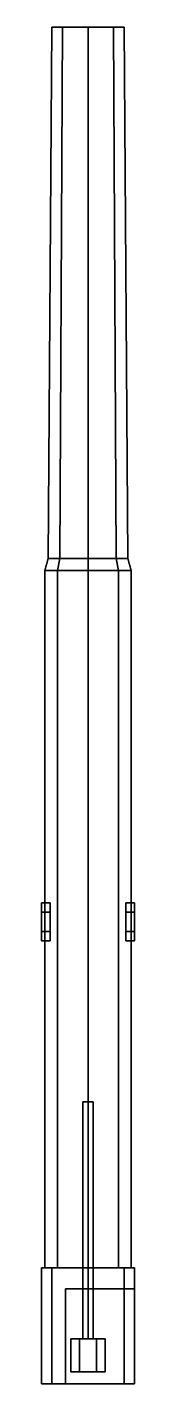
# Model space of a CAD drawing. Extents: x -0.27 to 0.27, y -0.89 to 6.95.
import ezdxf

# ---------------------------------------------------------------- set-up
doc = ezdxf.new("R2010")
doc.units = 0
doc.layers.add('GUN', color=1, linetype='CONTINUOUS')

msp = doc.modelspace()

# ---------------------------------------------------------------- linework, layer by layer
at = {"layer": 'GUN'}
for points in [[(-0.1485, 6.95, 0.1485), (-0.21, 6.95), (-0.23, 3.88), (-0.1626, 3.88, 0.1626)], [(-0.21, 6.95), (-0.1485, 6.95, -0.1485), (-0.1626, 3.88, -0.1626), (-0.23, 3.88)], [(-0.21, 6.95), (-0.1485, 6.95, 0.1485), (-0.1626, 3.88, 0.1626), (-0.23, 3.88)], [(-0.1485, 6.95, -0.1485), (-0.21, 6.95), (-0.23, 3.88), (-0.1626, 3.88, -0.1626)], [(0, 6.95, 0.21), (-0.1485, 6.95, 0.1485), (-0.1626, 3.88, 0.1626), (0, 3.88, 0.23)], [(-0.1485, 6.95, -0.1485), (0, 6.95, -0.21), (0, 3.88, -0.23), (-0.1626, 3.88, -0.1626)], [(-0.1485, 6.95, 0.1485), (0, 6.95, 0.21), (0, 3.88, 0.23), (-0.1626, 3.88, 0.1626)], [(0, 6.95, -0.21), (-0.1485, 6.95, -0.1485), (-0.1626, 3.88, -0.1626), (0, 3.88, -0.23)], [(0.1485, 6.95, 0.1485), (0, 6.95, 0.21), (0, 3.88, 0.23), (0.1626, 3.88, 0.1626)], [(0, 6.95, -0.21), (0.1485, 6.95, -0.1485), (0.1626, 3.88, -0.1626), (0, 3.88, -0.23)], [(0, 6.95, 0.21), (0.1485, 6.95, 0.1485), (0.1626, 3.88, 0.1626), (0, 3.88, 0.23)], [(0.1485, 6.95, -0.1485), (0, 6.95, -0.21), (0, 3.88, -0.23), (0.1626, 3.88, -0.1626)], [(0.21, 6.95), (0.1485, 6.95, 0.1485), (0.1626, 3.88, 0.1626), (0.23, 3.88)], [(0.1485, 6.95, -0.1485), (0.21, 6.95), (0.23, 3.88), (0.1626, 3.88, -0.1626)], [(0.1485, 6.95, 0.1485), (0.21, 6.95), (0.23, 3.88), (0.1626, 3.88, 0.1626)], [(0.21, 6.95), (0.1485, 6.95, -0.1485), (0.1626, 3.88, -0.1626), (0.23, 3.88)], [(-0.1626, 3.88, 0.1626), (-0.23, 3.88), (-0.25, 3.81), (-0.1768, 3.81, 0.1768)], [(-0.23, 3.88), (-0.1626, 3.88, -0.1626), (-0.1768, 3.81, -0.1768), (-0.25, 3.81)], [(0, 3.88, -0.23), (-0.1626, 3.88, -0.1626), (-0.23, 3.88), (-0.1626, 3.88, 0.1626)], [(0, 3.88, 0.23), (-0.1626, 3.88, 0.1626), (-0.1768, 3.81, 0.1768), (0, 3.81, 0.25)], [(-0.1626, 3.88, -0.1626), (0, 3.88, -0.23), (0, 3.81, -0.25), (-0.1768, 3.81, -0.1768)], [(0.1626, 3.88, -0.1626), (0, 3.88, -0.23), (-0.1626, 3.88, 0.1626), (0, 3.88, 0.23)], [(0.1626, 3.88, 0.1626), (0, 3.88, 0.23), (0, 3.81, 0.25), (0.1768, 3.81, 0.1768)], [(0, 3.88, -0.23), (0.1626, 3.88, -0.1626), (0.1768, 3.81, -0.1768), (0, 3.81, -0.25)], [(0.23, 3.88), (0.1626, 3.88, -0.1626), (0, 3.88, 0.23), (0.1626, 3.88, 0.1626)], [(0.23, 3.88), (0.1626, 3.88, 0.1626), (0.1768, 3.81, 0.1768), (0.25, 3.81)], [(0.1626, 3.88, -0.1626), (0.23, 3.88), (0.25, 3.81), (0.1768, 3.81, -0.1768)], [(-0.1768, 3.81, 0.1768), (-0.25, 3.81), (-0.25, -0.22), (-0.1768, -0.22, 0.1768)], [(-0.25, 3.81), (-0.1768, 3.81, -0.1768), (-0.1768, -0.22, -0.1768), (-0.25, -0.22)], [(0, 3.81, 0.25), (-0.1768, 3.81, 0.1768), (-0.1768, -0.22, 0.1768), (0, -0.22, 0.25)], [(-0.1768, 3.81, -0.1768), (0, 3.81, -0.25), (0, -0.22, -0.25), (-0.1768, -0.22, -0.1768)], [(0.1768, 3.81, 0.1768), (0, 3.81, 0.25), (0, -0.22, 0.25), (0.1768, -0.22, 0.1768)], [(0, 3.81, -0.25), (0.1768, 3.81, -0.1768), (0.1768, -0.22, -0.1768), (0, -0.22, -0.25)], [(0.25, 3.81), (0.1768, 3.81, 0.1768), (0.1768, -0.22, 0.1768), (0.25, -0.22)], [(0.1768, 3.81, -0.1768), (0.25, 3.81), (0.25, -0.22), (0.1768, -0.22, -0.1768)], [(-0.22, 1.835, -0.0847), (-0.22, 1.89, -0.18), (-0.27, 1.89, -0.18), (-0.27, 1.835, -0.0847)], [(-0.22, 1.89, -0.18), (-0.22, 1.835, -0.2753), (-0.27, 1.835, -0.2753), (-0.27, 1.89, -0.18)], [(-0.27, 1.725, -0.0847), (-0.27, 1.835, -0.0847), (-0.27, 1.89, -0.18), (-0.27, 1.67, -0.18)], [(-0.27, 1.67, -0.18), (-0.27, 1.89, -0.18), (-0.27, 1.835, -0.2753), (-0.27, 1.725, -0.2753)], [(-0.22, 1.67, -0.18), (-0.22, 1.89, -0.18), (-0.22, 1.835, -0.0847), (-0.22, 1.725, -0.0847)], [(-0.22, 1.725, -0.2753), (-0.22, 1.835, -0.2753), (-0.22, 1.89, -0.18), (-0.22, 1.67, -0.18)], [(0.22, 1.725, -0.0847), (0.22, 1.835, -0.0847), (0.22, 1.89, -0.18), (0.22, 1.67, -0.18)], [(0.27, 1.835, -0.0847), (0.27, 1.89, -0.18), (0.22, 1.89, -0.18), (0.22, 1.835, -0.0847)], [(0.22, 1.67, -0.18), (0.22, 1.89, -0.18), (0.22, 1.835, -0.2753), (0.22, 1.725, -0.2753)], [(0.27, 1.89, -0.18), (0.27, 1.835, -0.2753), (0.22, 1.835, -0.2753), (0.22, 1.89, -0.18)], [(0.27, 1.67, -0.18), (0.27, 1.89, -0.18), (0.27, 1.835, -0.0847), (0.27, 1.725, -0.0847)], [(0.27, 1.725, -0.2753), (0.27, 1.835, -0.2753), (0.27, 1.89, -0.18), (0.27, 1.67, -0.18)], [(-0.22, 1.725, -0.0847), (-0.22, 1.835, -0.0847), (-0.27, 1.835, -0.0847), (-0.27, 1.725, -0.0847)], [(-0.22, 1.835, -0.2753), (-0.22, 1.725, -0.2753), (-0.27, 1.725, -0.2753), (-0.27, 1.835, -0.2753)], [(0.27, 1.835, -0.2753), (0.27, 1.725, -0.2753), (0.22, 1.725, -0.2753), (0.22, 1.835, -0.2753)], [(0.27, 1.725, -0.0847), (0.27, 1.835, -0.0847), (0.22, 1.835, -0.0847), (0.22, 1.725, -0.0847)], [(-0.22, 1.67, -0.18), (-0.22, 1.725, -0.0847), (-0.27, 1.725, -0.0847), (-0.27, 1.67, -0.18)], [(-0.22, 1.725, -0.2753), (-0.22, 1.67, -0.18), (-0.27, 1.67, -0.18), (-0.27, 1.725, -0.2753)], [(0.27, 1.67, -0.18), (0.27, 1.725, -0.0847), (0.22, 1.725, -0.0847), (0.22, 1.67, -0.18)], [(0.27, 1.725, -0.2753), (0.27, 1.67, -0.18), (0.22, 1.67, -0.18), (0.22, 1.725, -0.2753)], [(0, 0.74, 0.47), (-0.03, 0.74, 0.44), (-0.03, -0.63, 0.44), (0, -0.63, 0.47)], [(-0.03, 0.74, 0.44), (0, 0.74, 0.41), (0, -0.63, 0.41), (-0.03, -0.63, 0.44)], [(0.03, 0.74, 0.44), (0, 0.74, 0.47), (0, -0.63, 0.47), (0.03, -0.63, 0.44)], [(0, 0.74, 0.41), (0.03, 0.74, 0.44), (0.03, -0.63, 0.44), (0, -0.63, 0.41)], [(-0.27, -0.22, 0.29), (-0.27, -0.89, 0.29), (0.27, -0.89, 0.29), (0.27, -0.22, 0.29)], [(0.27, -0.22, -0.28), (0.27, -0.89, -0.28), (-0.27, -0.89, -0.28), (-0.27, -0.22, -0.28)], [(-0.27, -0.22, -0.28), (-0.27, -0.89, -0.28), (-0.27, -0.89, 0.29), (-0.27, -0.22, 0.29)], [(0.27, -0.22, 0.29), (0.27, -0.22, -0.28), (-0.27, -0.22, -0.28), (-0.27, -0.22, 0.29)], [(0.21, -0.22, -0.28), (0.21, -0.22, -0.36), (-0.21, -0.22, -0.36), (-0.21, -0.22, -0.28)], [(-0.21, -0.22, -0.36), (-0.21, -0.89, -0.36), (-0.21, -0.89, -0.28), (-0.21, -0.22, -0.28)], [(0.21, -0.22, -0.36), (0.21, -0.89, -0.36), (-0.21, -0.89, -0.36), (-0.21, -0.22, -0.36)], [(0.21, -0.89, -0.28), (0.21, -0.89, -0.36), (0.21, -0.22, -0.36), (0.21, -0.22, -0.28)], [(0.27, -0.34, 0.29), (0.27, -0.34, -0.28), (0.27, -0.22, -0.28), (0.27, -0.22, 0.29)], [(0.27, -0.34, 0.06), (0.27, -0.89, 0.06), (-0.13, -0.89, 0.06), (-0.13, -0.34, 0.06)], [(-0.13, -0.34, -0.15), (-0.13, -0.89, -0.15), (0.27, -0.89, -0.15), (0.27, -0.34, -0.15)], [(-0.13, -0.89, 0.06), (-0.13, -0.89, -0.15), (-0.13, -0.34, -0.15), (-0.13, -0.34, 0.06)], [(-0.13, -0.34, 0.06), (-0.13, -0.34, -0.15), (0.27, -0.34, -0.15), (0.27, -0.34, 0.06)], [(0.27, -0.89, 0.29), (0.27, -0.89, 0.06), (0.27, -0.34, 0.06), (0.27, -0.34, 0.29)], [(0.27, -0.89, -0.15), (0.27, -0.89, -0.28), (0.27, -0.34, -0.28), (0.27, -0.34, -0.15)], [(-0.1, -0.63, 0.29), (-0.1, -0.82, 0.29), (-0.1, -0.82, 0.44), (-0.1, -0.63, 0.44)], [(0.1, -0.63, 0.44), (0.1, -0.63, 0.29), (-0.1, -0.63, 0.29), (-0.1, -0.63, 0.44)], [(-0.05, -0.63, 0.5266), (-0.1, -0.63, 0.44), (-0.1, -0.82, 0.44), (-0.05, -0.82, 0.5266)], [(0.05, -0.63, 0.5266), (0.1, -0.63, 0.44), (-0.1, -0.63, 0.44), (-0.05, -0.63, 0.5266)], [(0.05, -0.63, 0.5266), (-0.05, -0.63, 0.5266), (-0.05, -0.82, 0.5266), (0.05, -0.82, 0.5266)], [(0.1, -0.63, 0.44), (0.05, -0.63, 0.5266), (0.05, -0.82, 0.5266), (0.1, -0.82, 0.44)], [(0.1, -0.82, 0.44), (0.1, -0.82, 0.29), (0.1, -0.63, 0.29), (0.1, -0.63, 0.44)], [(-0.1, -0.82, 0.44), (-0.1, -0.82, 0.29), (0.1, -0.82, 0.29), (0.1, -0.82, 0.44)], [(-0.05, -0.82, 0.5266), (-0.1, -0.82, 0.44), (0.1, -0.82, 0.44), (0.05, -0.82, 0.5266)], [(-0.27, -0.89, 0.29), (-0.27, -0.89, 0.06), (0.27, -0.89, 0.06), (0.27, -0.89, 0.29)], [(-0.27, -0.89, -0.15), (-0.27, -0.89, -0.28), (0.27, -0.89, -0.28), (0.27, -0.89, -0.15)], [(-0.27, -0.89, 0.06), (-0.27, -0.89, -0.15), (-0.13, -0.89, -0.15), (-0.13, -0.89, 0.06)], [(-0.21, -0.89, -0.28), (-0.21, -0.89, -0.36), (0.21, -0.89, -0.36), (0.21, -0.89, -0.28)]]:
    msp.add_3dface(points, dxfattribs=at)

doc.saveas('drawing.dxf')
